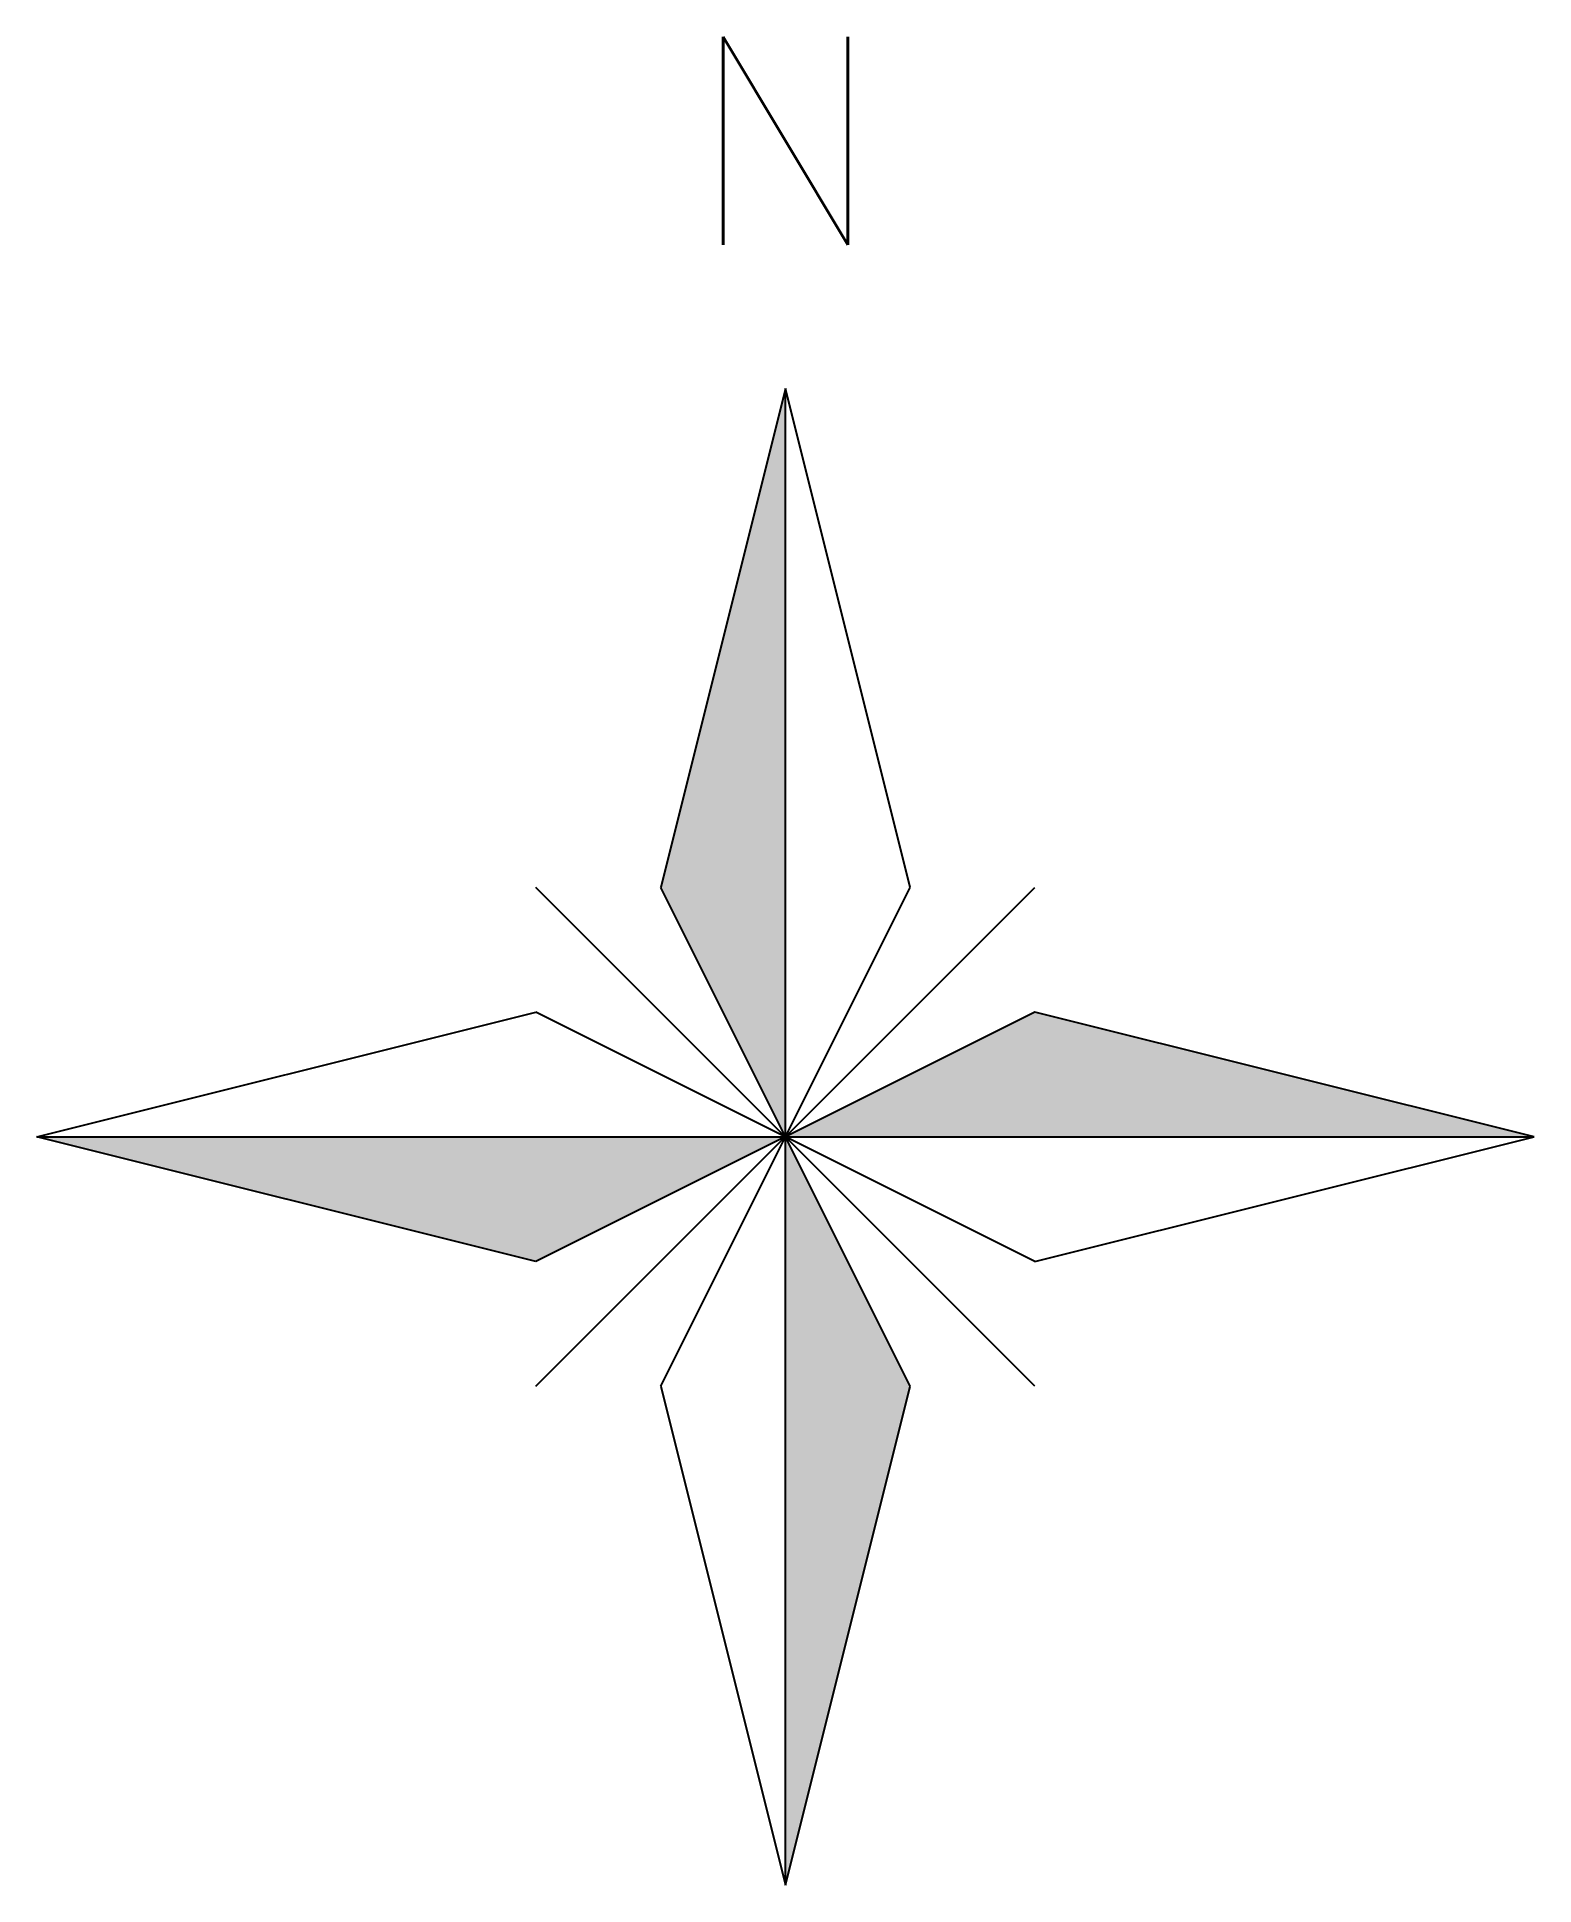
# Model space of a CAD drawing. Header units: millimetres. Extents: x 1160.68 to 1162.48, y -1298.23 to -1296.01.
import ezdxf
from ezdxf.enums import TextEntityAlignment as Align

# ---------------------------------------------------------------- set-up
doc = ezdxf.new("R2010")
doc.units = ezdxf.units.MM
doc.header["$LTSCALE"] = 10
doc.layers.add('Símbolos_Gráficos', color=1, linetype='Continuous')
doc.styles.add('r100', font='romans.shx')

msp = doc.modelspace()

# ---------------------------------------------------------------- hatches: boundary and pattern name
at = {"layer": 'Símbolos_Gráficos'}
h = msp.add_hatch(color=1, dxfattribs=at)
h.paths.add_polyline_path([(1161.5773, -1296.4323), (1161.4273, -1297.0323), (1161.5773, -1297.3323)])
h.paths.add_polyline_path([(1161.2773, -1297.4823), (1161.5773, -1297.3323), (1160.6773, -1297.3323)])
h.paths.add_polyline_path([(1161.5773, -1298.2323), (1161.7273, -1297.6323), (1161.5773, -1297.3323)])
h.paths.add_polyline_path([(1162.4773, -1297.3323), (1161.8773, -1297.1823), (1161.5773, -1297.3323)])

# ---------------------------------------------------------------- linework, layer by layer
at = {"layer": 'Símbolos_Gráficos', "color": 3}
for p, q in [((1161.5773, -1296.4323), (1161.4273, -1297.0323)), ((1161.7273, -1297.0323), (1161.5773, -1296.4323)), ((1161.4273, -1297.6323), (1161.7273, -1297.0323)), ((1161.7273, -1297.6323), (1161.4273, -1297.0323)), ((1160.6773, -1297.3323), (1161.2773, -1297.1823)), ((1161.8773, -1297.4823), (1161.2773, -1297.1823)), ((1161.8773, -1297.1823), (1161.2773, -1297.4823)), ((1162.4773, -1297.3323), (1161.8773, -1297.1823)), ((1161.2773, -1297.4823), (1160.6773, -1297.3323)), ((1161.8773, -1297.4823), (1162.4773, -1297.3323)), ((1161.4273, -1297.6323), (1161.5773, -1298.2323)), ((1161.5773, -1298.2323), (1161.7273, -1297.6323))]:
    msp.add_line(p, q, dxfattribs=at)
at = {"layer": 'Símbolos_Gráficos', "color": 2}
for p, q in [((1161.5773, -1298.2323), (1161.5773, -1296.4323)), ((1161.8773, -1297.6323), (1161.2773, -1297.0323)), ((1161.2773, -1297.6323), (1161.8773, -1297.0323)), ((1160.6773, -1297.3323), (1162.4773, -1297.3323))]:
    msp.add_line(p, q, dxfattribs=at)
at = {"layer": 'Símbolos_Gráficos'}
msp.add_line((1161.5773, -1297.3323), (1161.5773, -1297.3323), dxfattribs=at)
msp.add_line((1161.5773, -1297.3323), (1161.5773, -1297.3323), dxfattribs=at)
msp.add_line((1161.5773, -1297.3323), (1161.5773, -1297.3323), dxfattribs=at)
msp.add_line((1161.5773, -1297.3323), (1161.5773, -1297.3323), dxfattribs=at)
msp.add_line((1161.5773, -1297.3323), (1161.5773, -1297.3323), dxfattribs=at)
msp.add_line((1161.5773, -1297.3323), (1161.5773, -1297.3323), dxfattribs=at)
msp.add_line((1161.5773, -1297.3323), (1161.5773, -1297.3323), dxfattribs=at)
msp.add_line((1161.5773, -1297.3323), (1161.5773, -1297.3323), dxfattribs=at)
msp.add_line((1161.5773, -1297.3323), (1161.5773, -1297.3323), dxfattribs=at)
msp.add_line((1161.5773, -1297.3323), (1161.5773, -1297.3323), dxfattribs=at)
msp.add_line((1161.5773, -1297.3323), (1161.5773, -1297.3323), dxfattribs=at)
msp.add_line((1161.5773, -1297.3323), (1161.5773, -1297.3323), dxfattribs=at)
msp.add_line((1161.5773, -1297.3323), (1161.5773, -1297.3323), dxfattribs=at)
msp.add_line((1161.5773, -1297.3323), (1161.5773, -1297.3323), dxfattribs=at)
msp.add_line((1161.5773, -1297.3323), (1161.5773, -1297.3323), dxfattribs=at)
msp.add_line((1161.5773, -1297.3323), (1161.5773, -1297.3323), dxfattribs=at)
msp.add_line((1161.5773, -1297.3323), (1161.5773, -1297.3323), dxfattribs=at)
msp.add_line((1161.5773, -1297.3323), (1161.5773, -1297.3323), dxfattribs=at)
msp.add_line((1161.5773, -1297.3323), (1161.5773, -1297.3323), dxfattribs=at)
msp.add_line((1161.5773, -1297.3323), (1161.5773, -1297.3323), dxfattribs=at)
msp.add_line((1161.5773, -1297.3323), (1161.5773, -1297.3323), dxfattribs=at)
msp.add_line((1161.5773, -1297.3323), (1161.5773, -1297.3323), dxfattribs=at)
msp.add_line((1161.5773, -1297.3323), (1161.5773, -1297.3323), dxfattribs=at)
msp.add_line((1161.5773, -1297.3323), (1161.5773, -1297.3323), dxfattribs=at)
msp.add_line((1161.5773, -1297.3323), (1161.5773, -1297.3323), dxfattribs=at)
msp.add_line((1161.5773, -1297.3323), (1161.5773, -1297.3323), dxfattribs=at)
msp.add_line((1161.5773, -1297.3323), (1161.5773, -1297.3323), dxfattribs=at)
msp.add_line((1161.5773, -1297.3323), (1161.5773, -1297.3323), dxfattribs=at)

# ---------------------------------------------------------------- texts
at = {"layer": 'Símbolos_Gráficos', "color": 4, "style": 'r100'}
msp.add_text('N', height=0.25, dxfattribs=at).set_placement((1161.5773, -1296.2593), align=Align.CENTER)

doc.saveas('drawing.dxf')
